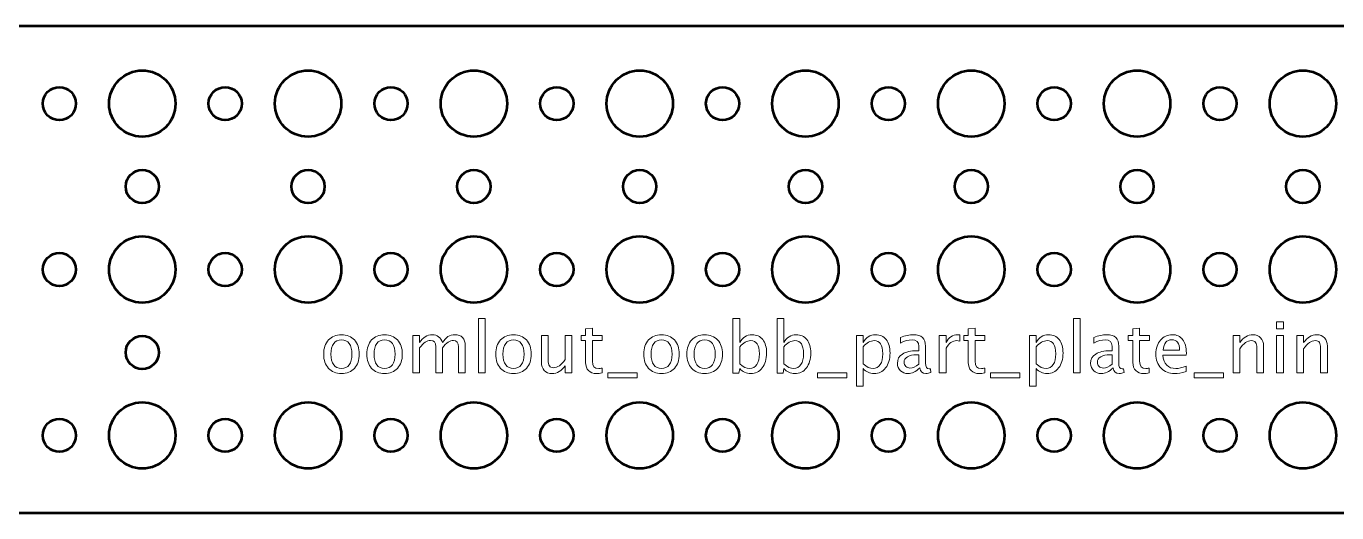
# Model space of a CAD drawing. Header units: centimetres. Extents: x -24.1 to 24.1, y -2.2 to 2.2.
# Drawn here: x -11.55 to 0.31, y -2.2 to 2.2 of the extents above; entities that cross this region are included whole.
import ezdxf

# ---------------------------------------------------------------- set-up
doc = ezdxf.new("R2010")
doc.units = ezdxf.units.CM
doc.header["$MEASUREMENT"] = 0
doc.layers.add('Layer 1', color=7, linetype='Continuous')

msp = doc.modelspace()

# ---------------------------------------------------------------- linework, layer by layer
at = {"layer": 'Layer 1', "lineweight": 53}
for centre, major_axis in [((-10.49999, 1.49999), (0, 0.30001)), ((-8.99999, 1.49999), (0, 0.30001)), ((-7.49999, 1.49999), (0, 0.30001)), ((-5.99999, 1.49999), (0, 0.30001)), ((-4.49999, 1.49999), (0, 0.30001)), ((-2.99999, 1.49999), (0, 0.30001)), ((-1.49999, 1.49999), (0, 0.30001)), ((0.00001, 1.49999), (0, 0.30001)), ((-11.25, 1.5), (0, 0.15)), ((-9.75, 1.5), (0, 0.15)), ((-8.25, 1.5), (0, 0.15)), ((-6.75, 1.5), (0, 0.15)), ((-5.25, 1.5), (0, 0.15)), ((-3.75, 1.5), (0, 0.15)), ((-2.25, 1.5), (0, 0.15)), ((-0.75, 1.5), (0, 0.15)), ((-10.5, 0.75), (0, 0.15)), ((-9, 0.75), (0, 0.15)), ((-7.5, 0.75), (0, 0.15)), ((-6, 0.75), (0, 0.15)), ((-4.5, 0.75), (0, 0.15)), ((-3, 0.75), (0, 0.15)), ((-1.5, 0.75), (0, 0.15)), ((0, 0.75), (0, 0.15)), ((-10.49999, -0.00001), (0, 0.30001)), ((-8.99999, -0.00001), (0, 0.30001)), ((-7.49999, -0.00001), (0, 0.30001)), ((-5.99999, -0.00001), (0, 0.30001)), ((-4.49999, -0.00001), (0, 0.30001)), ((-2.99999, -0.00001), (0, 0.30001)), ((-1.49999, -0.00001), (0, 0.30001)), ((0.00001, -0.00001), (0, 0.30001)), ((-11.25, 0), (0, 0.15)), ((-9.75, 0), (0, 0.15)), ((-8.25, 0), (0, 0.15)), ((-6.75, 0), (0, 0.15)), ((-5.25, 0), (0, 0.15)), ((-3.75, 0), (0, 0.15)), ((-2.25, 0), (0, 0.15)), ((-0.75, 0), (0, 0.15)), ((-10.5, -0.75), (0, 0.15)), ((-10.49999, -1.50001), (0, 0.30001)), ((-8.99999, -1.50001), (0, 0.30001)), ((-7.49999, -1.50001), (0, 0.30001)), ((-5.99999, -1.50001), (0, 0.30001)), ((-4.49999, -1.50001), (0, 0.30001)), ((-2.99999, -1.50001), (0, 0.30001)), ((-1.49999, -1.50001), (0, 0.30001)), ((0.00001, -1.50001), (0, 0.30001)), ((-11.25, -1.5), (0, 0.15)), ((-9.75, -1.5), (0, 0.15)), ((-8.25, -1.5), (0, 0.15)), ((-6.75, -1.5), (0, 0.15)), ((-5.25, -1.5), (0, 0.15)), ((-3.75, -1.5), (0, 0.15)), ((-2.25, -1.5), (0, 0.15)), ((-0.75, -1.5), (0, 0.15))]:
    msp.add_ellipse(centre, major_axis=major_axis, ratio=1, dxfattribs=at)
msp.add_open_spline([(-23.95, -1.7), (-23.95, -1.7), (-23.95, 1.7), (-23.95, 1.7), (-23.95, 1.7), (-23.95, 1.97614), (-23.72614, 2.2), (-23.45, 2.2), (-23.45, 2.2), (-23.45, 2.2), (23.45, 2.2), (23.45, 2.2), (23.45, 2.2), (23.72614, 2.2), (23.95, 1.97614), (23.95, 1.7), (23.95, 1.7), (23.95, 1.7), (23.95, -1.7), (23.95, -1.7), (23.95, -1.7), (23.95, -1.97614), (23.72614, -2.2), (23.45, -2.2), (23.45, -2.2), (23.45, -2.2), (-23.45, -2.2), (-23.45, -2.2), (-23.45, -2.2), (-23.72614, -2.2), (-23.95, -1.97614), (-23.95, -1.7)], degree=3, knots=[0, 0, 0, 0, 0.11111111, 0.11111111, 0.11111111, 0.11111111, 0.22222222, 0.22222222, 0.22222222, 0.22222222, 0.33333333, 0.33333333, 0.33333333, 0.33333333, 0.44444444, 0.44444444, 0.44444444, 0.44444444, 0.55555556, 0.55555556, 0.55555556, 0.55555556, 0.66666667, 0.66666667, 0.66666667, 0.66666667, 0.77777778, 0.77777778, 0.77777778, 0.77777778, 1, 1, 1, 1], dxfattribs=at)
at = {"layer": 'Layer 1', "color": 5, "lineweight": 9}
for points, knots in [([(-7.45898, -0.93352), (-7.45898, -0.93352), (-7.45898, -0.44393), (-7.45898, -0.44393), (-7.45898, -0.44393), (-7.45898, -0.44393), (-7.39802, -0.44393), (-7.39802, -0.44393), (-7.39802, -0.44393), (-7.39802, -0.44393), (-7.39802, -0.93352), (-7.39802, -0.93352), (-7.39802, -0.93352), (-7.39802, -0.93352), (-7.45898, -0.93352), (-7.45898, -0.93352)], [0, 0, 0, 0, 0.2, 0.2, 0.2, 0.2, 0.4, 0.4, 0.4, 0.4, 0.6, 0.6, 0.6, 0.6, 1, 1, 1, 1]), ([(-5.15605, -0.93733), (-5.15605, -0.93733), (-5.15605, -0.44393), (-5.15605, -0.44393), (-5.15605, -0.44393), (-5.15605, -0.44393), (-5.09509, -0.44393), (-5.09509, -0.44393), (-5.09509, -0.44393), (-5.09509, -0.44393), (-5.09509, -0.66058), (-5.09509, -0.66058), (-5.09509, -0.66058), (-5.07011, -0.61348), (-5.03254, -0.58998), (-4.98248, -0.58998), (-4.98248, -0.58998), (-4.94195, -0.58998), (-4.91009, -0.6047), (-4.88681, -0.63422), (-4.88681, -0.63422), (-4.86353, -0.66375), (-4.85188, -0.70407), (-4.85188, -0.75519), (-4.85188, -0.75519), (-4.85188, -0.81086), (-4.86511, -0.85584), (-4.89147, -0.88992), (-4.89147, -0.88992), (-4.91782, -0.9241), (-4.95253, -0.94114), (-4.9955, -0.94114), (-4.9955, -0.94114), (-5.0354, -0.94114), (-5.06863, -0.9259), (-5.09509, -0.89531), (-5.09509, -0.89531), (-5.09509, -0.89531), (-5.1025, -0.93733), (-5.1025, -0.93733), (-5.1025, -0.93733), (-5.1025, -0.93733), (-5.15605, -0.93733), (-5.15605, -0.93733)], [0, 0, 0, 0, 0.08333333, 0.08333333, 0.08333333, 0.08333333, 0.16666667, 0.16666667, 0.16666667, 0.16666667, 0.25, 0.25, 0.25, 0.25, 0.33333333, 0.33333333, 0.33333333, 0.33333333, 0.41666667, 0.41666667, 0.41666667, 0.41666667, 0.5, 0.5, 0.5, 0.5, 0.58333333, 0.58333333, 0.58333333, 0.58333333, 0.66666667, 0.66666667, 0.66666667, 0.66666667, 0.75, 0.75, 0.75, 0.75, 0.83333333, 0.83333333, 0.83333333, 0.83333333, 1, 1, 1, 1]), ([(-4.75642, -0.93733), (-4.75642, -0.93733), (-4.75642, -0.44393), (-4.75642, -0.44393), (-4.75642, -0.44393), (-4.75642, -0.44393), (-4.69546, -0.44393), (-4.69546, -0.44393), (-4.69546, -0.44393), (-4.69546, -0.44393), (-4.69546, -0.66058), (-4.69546, -0.66058), (-4.69546, -0.66058), (-4.67048, -0.61348), (-4.63291, -0.58998), (-4.58285, -0.58998), (-4.58285, -0.58998), (-4.54232, -0.58998), (-4.51046, -0.6047), (-4.48718, -0.63422), (-4.48718, -0.63422), (-4.4639, -0.66375), (-4.45225, -0.70407), (-4.45225, -0.75519), (-4.45225, -0.75519), (-4.45225, -0.81086), (-4.46548, -0.85584), (-4.49184, -0.88992), (-4.49184, -0.88992), (-4.51819, -0.9241), (-4.5529, -0.94114), (-4.59587, -0.94114), (-4.59587, -0.94114), (-4.63577, -0.94114), (-4.669, -0.9259), (-4.69546, -0.89531), (-4.69546, -0.89531), (-4.69546, -0.89531), (-4.70287, -0.93733), (-4.70287, -0.93733), (-4.70287, -0.93733), (-4.70287, -0.93733), (-4.75642, -0.93733), (-4.75642, -0.93733)], [0, 0, 0, 0, 0.08333333, 0.08333333, 0.08333333, 0.08333333, 0.16666667, 0.16666667, 0.16666667, 0.16666667, 0.25, 0.25, 0.25, 0.25, 0.33333333, 0.33333333, 0.33333333, 0.33333333, 0.41666667, 0.41666667, 0.41666667, 0.41666667, 0.5, 0.5, 0.5, 0.5, 0.58333333, 0.58333333, 0.58333333, 0.58333333, 0.66666667, 0.66666667, 0.66666667, 0.66666667, 0.75, 0.75, 0.75, 0.75, 0.83333333, 0.83333333, 0.83333333, 0.83333333, 1, 1, 1, 1]), ([(-2.07459, -0.93352), (-2.07459, -0.93352), (-2.07459, -0.44393), (-2.07459, -0.44393), (-2.07459, -0.44393), (-2.07459, -0.44393), (-2.01363, -0.44393), (-2.01363, -0.44393), (-2.01363, -0.44393), (-2.01363, -0.44393), (-2.01363, -0.93352), (-2.01363, -0.93352), (-2.01363, -0.93352), (-2.01363, -0.93352), (-2.07459, -0.93352), (-2.07459, -0.93352)], [0, 0, 0, 0, 0.2, 0.2, 0.2, 0.2, 0.4, 0.4, 0.4, 0.4, 0.6, 0.6, 0.6, 0.6, 1, 1, 1, 1]), ([(-8.69807, -0.94114), (-8.7475, -0.94114), (-8.78666, -0.92537), (-8.81544, -0.89383), (-8.81544, -0.89383), (-8.84434, -0.86229), (-8.85873, -0.81943), (-8.85873, -0.76535), (-8.85873, -0.76535), (-8.85873, -0.71138), (-8.84434, -0.66862), (-8.81544, -0.63719), (-8.81544, -0.63719), (-8.78666, -0.60575), (-8.7475, -0.58998), (-8.69807, -0.58998), (-8.69807, -0.58998), (-8.64865, -0.58998), (-8.60949, -0.60575), (-8.58071, -0.63719), (-8.58071, -0.63719), (-8.55181, -0.66862), (-8.53742, -0.71138), (-8.53742, -0.76535), (-8.53742, -0.76535), (-8.53742, -0.81943), (-8.55181, -0.86229), (-8.58071, -0.89383), (-8.58071, -0.89383), (-8.60949, -0.92537), (-8.64865, -0.94114), (-8.69807, -0.94114)], [0, 0, 0, 0, 0.11111111, 0.11111111, 0.11111111, 0.11111111, 0.22222222, 0.22222222, 0.22222222, 0.22222222, 0.33333333, 0.33333333, 0.33333333, 0.33333333, 0.44444444, 0.44444444, 0.44444444, 0.44444444, 0.55555556, 0.55555556, 0.55555556, 0.55555556, 0.66666667, 0.66666667, 0.66666667, 0.66666667, 0.77777778, 0.77777778, 0.77777778, 0.77777778, 1, 1, 1, 1]), ([(-8.30797, -0.94114), (-8.3574, -0.94114), (-8.39656, -0.92537), (-8.42534, -0.89383), (-8.42534, -0.89383), (-8.45424, -0.86229), (-8.46863, -0.81943), (-8.46863, -0.76535), (-8.46863, -0.76535), (-8.46863, -0.71138), (-8.45424, -0.66862), (-8.42534, -0.63719), (-8.42534, -0.63719), (-8.39656, -0.60575), (-8.3574, -0.58998), (-8.30797, -0.58998), (-8.30797, -0.58998), (-8.25855, -0.58998), (-8.21939, -0.60575), (-8.19061, -0.63719), (-8.19061, -0.63719), (-8.16171, -0.66862), (-8.14732, -0.71138), (-8.14732, -0.76535), (-8.14732, -0.76535), (-8.14732, -0.81943), (-8.16171, -0.86229), (-8.19061, -0.89383), (-8.19061, -0.89383), (-8.21939, -0.92537), (-8.25855, -0.94114), (-8.30797, -0.94114)], [0, 0, 0, 0, 0.11111111, 0.11111111, 0.11111111, 0.11111111, 0.22222222, 0.22222222, 0.22222222, 0.22222222, 0.33333333, 0.33333333, 0.33333333, 0.33333333, 0.44444444, 0.44444444, 0.44444444, 0.44444444, 0.55555556, 0.55555556, 0.55555556, 0.55555556, 0.66666667, 0.66666667, 0.66666667, 0.66666667, 0.77777778, 0.77777778, 0.77777778, 0.77777778, 1, 1, 1, 1]), ([(-8.05186, -0.93352), (-8.05186, -0.93352), (-8.05186, -0.59697), (-8.05186, -0.59697), (-8.05186, -0.59697), (-8.05186, -0.59697), (-7.9909, -0.59697), (-7.9909, -0.59697), (-7.9909, -0.59697), (-7.9909, -0.59697), (-7.9909, -0.66058), (-7.9909, -0.66058), (-7.9909, -0.66058), (-7.96116, -0.61348), (-7.92306, -0.58998), (-7.87639, -0.58998), (-7.87639, -0.58998), (-7.83141, -0.58998), (-7.80082, -0.61348), (-7.78452, -0.66058), (-7.78452, -0.66058), (-7.75563, -0.61306), (-7.71796, -0.58935), (-7.67171, -0.58935), (-7.67171, -0.58935), (-7.64218, -0.58935), (-7.61921, -0.59803), (-7.60281, -0.61549), (-7.60281, -0.61549), (-7.5864, -0.63295), (-7.57815, -0.6574), (-7.57815, -0.68883), (-7.57815, -0.68883), (-7.57815, -0.68883), (-7.57815, -0.93352), (-7.57815, -0.93352), (-7.57815, -0.93352), (-7.57815, -0.93352), (-7.63911, -0.93352), (-7.63911, -0.93352), (-7.63911, -0.93352), (-7.63911, -0.93352), (-7.63911, -0.69889), (-7.63911, -0.69889), (-7.63911, -0.69889), (-7.63911, -0.66058), (-7.65435, -0.64142), (-7.68483, -0.64142), (-7.68483, -0.64142), (-7.71647, -0.64142), (-7.74971, -0.66375), (-7.78452, -0.70852), (-7.78452, -0.70852), (-7.78452, -0.70852), (-7.78452, -0.93352), (-7.78452, -0.93352), (-7.78452, -0.93352), (-7.78452, -0.93352), (-7.84548, -0.93352), (-7.84548, -0.93352), (-7.84548, -0.93352), (-7.84548, -0.93352), (-7.84548, -0.69868), (-7.84548, -0.69868), (-7.84548, -0.69868), (-7.84548, -0.66005), (-7.86094, -0.64078), (-7.89195, -0.64078), (-7.89195, -0.64078), (-7.92274, -0.64078), (-7.95576, -0.66322), (-7.9909, -0.7082), (-7.9909, -0.7082), (-7.9909, -0.7082), (-7.9909, -0.93352), (-7.9909, -0.93352), (-7.9909, -0.93352), (-7.9909, -0.93352), (-8.05186, -0.93352), (-8.05186, -0.93352)], [0, 0, 0, 0, 0.04761905, 0.04761905, 0.04761905, 0.04761905, 0.0952381, 0.0952381, 0.0952381, 0.0952381, 0.14285714, 0.14285714, 0.14285714, 0.14285714, 0.19047619, 0.19047619, 0.19047619, 0.19047619, 0.23809524, 0.23809524, 0.23809524, 0.23809524, 0.28571429, 0.28571429, 0.28571429, 0.28571429, 0.33333333, 0.33333333, 0.33333333, 0.33333333, 0.38095238, 0.38095238, 0.38095238, 0.38095238, 0.42857143, 0.42857143, 0.42857143, 0.42857143, 0.47619048, 0.47619048, 0.47619048, 0.47619048, 0.52380952, 0.52380952, 0.52380952, 0.52380952, 0.57142857, 0.57142857, 0.57142857, 0.57142857, 0.61904762, 0.61904762, 0.61904762, 0.61904762, 0.66666667, 0.66666667, 0.66666667, 0.66666667, 0.71428571, 0.71428571, 0.71428571, 0.71428571, 0.76190476, 0.76190476, 0.76190476, 0.76190476, 0.80952381, 0.80952381, 0.80952381, 0.80952381, 0.85714286, 0.85714286, 0.85714286, 0.85714286, 0.9047619, 0.9047619, 0.9047619, 0.9047619, 1, 1, 1, 1]), ([(-7.14147, -0.94114), (-7.1909, -0.94114), (-7.23006, -0.92537), (-7.25884, -0.89383), (-7.25884, -0.89383), (-7.28774, -0.86229), (-7.30213, -0.81943), (-7.30213, -0.76535), (-7.30213, -0.76535), (-7.30213, -0.71138), (-7.28774, -0.66862), (-7.25884, -0.63719), (-7.25884, -0.63719), (-7.23006, -0.60575), (-7.1909, -0.58998), (-7.14147, -0.58998), (-7.14147, -0.58998), (-7.09205, -0.58998), (-7.05289, -0.60575), (-7.02411, -0.63719), (-7.02411, -0.63719), (-6.99521, -0.66862), (-6.98082, -0.71138), (-6.98082, -0.76535), (-6.98082, -0.76535), (-6.98082, -0.81943), (-6.99521, -0.86229), (-7.02411, -0.89383), (-7.02411, -0.89383), (-7.05289, -0.92537), (-7.09205, -0.94114), (-7.14147, -0.94114)], [0, 0, 0, 0, 0.11111111, 0.11111111, 0.11111111, 0.11111111, 0.22222222, 0.22222222, 0.22222222, 0.22222222, 0.33333333, 0.33333333, 0.33333333, 0.33333333, 0.44444444, 0.44444444, 0.44444444, 0.44444444, 0.55555556, 0.55555556, 0.55555556, 0.55555556, 0.66666667, 0.66666667, 0.66666667, 0.66666667, 0.77777778, 0.77777778, 0.77777778, 0.77777778, 1, 1, 1, 1]), ([(-6.34074, -0.93341), (-6.35958, -0.9386), (-6.37599, -0.94114), (-6.38985, -0.94114), (-6.38985, -0.94114), (-6.42097, -0.94114), (-6.4452, -0.93225), (-6.46256, -0.91447), (-6.46256, -0.91447), (-6.48002, -0.89669), (-6.4887, -0.87203), (-6.4887, -0.84039), (-6.4887, -0.84039), (-6.4887, -0.84039), (-6.4887, -0.64269), (-6.4887, -0.64269), (-6.4887, -0.64269), (-6.4887, -0.64269), (-6.53082, -0.64269), (-6.53082, -0.64269), (-6.53082, -0.64269), (-6.53082, -0.64269), (-6.53082, -0.59697), (-6.53082, -0.59697), (-6.53082, -0.59697), (-6.53082, -0.59697), (-6.4887, -0.59697), (-6.4887, -0.59697), (-6.4887, -0.59697), (-6.4887, -0.59697), (-6.4887, -0.53612), (-6.4887, -0.53612), (-6.4887, -0.53612), (-6.4887, -0.53612), (-6.42774, -0.53029), (-6.42774, -0.53029), (-6.42774, -0.53029), (-6.42774, -0.53029), (-6.42774, -0.59697), (-6.42774, -0.59697), (-6.42774, -0.59697), (-6.42774, -0.59697), (-6.33947, -0.59697), (-6.33947, -0.59697), (-6.33947, -0.59697), (-6.33947, -0.59697), (-6.33947, -0.64269), (-6.33947, -0.64269), (-6.33947, -0.64269), (-6.33947, -0.64269), (-6.42774, -0.64269), (-6.42774, -0.64269), (-6.42774, -0.64269), (-6.42774, -0.64269), (-6.42774, -0.82938), (-6.42774, -0.82938), (-6.42774, -0.82938), (-6.42774, -0.87341), (-6.40858, -0.89542), (-6.37038, -0.89542), (-6.37038, -0.89542), (-6.36223, -0.89542), (-6.35239, -0.89404), (-6.34074, -0.8914), (-6.34074, -0.8914), (-6.34074, -0.8914), (-6.34074, -0.93341), (-6.34074, -0.93341)], [0, 0, 0, 0, 0.05555556, 0.05555556, 0.05555556, 0.05555556, 0.11111111, 0.11111111, 0.11111111, 0.11111111, 0.16666667, 0.16666667, 0.16666667, 0.16666667, 0.22222222, 0.22222222, 0.22222222, 0.22222222, 0.27777778, 0.27777778, 0.27777778, 0.27777778, 0.33333333, 0.33333333, 0.33333333, 0.33333333, 0.38888889, 0.38888889, 0.38888889, 0.38888889, 0.44444444, 0.44444444, 0.44444444, 0.44444444, 0.5, 0.5, 0.5, 0.5, 0.55555556, 0.55555556, 0.55555556, 0.55555556, 0.61111111, 0.61111111, 0.61111111, 0.61111111, 0.66666667, 0.66666667, 0.66666667, 0.66666667, 0.72222222, 0.72222222, 0.72222222, 0.72222222, 0.77777778, 0.77777778, 0.77777778, 0.77777778, 0.83333333, 0.83333333, 0.83333333, 0.83333333, 0.88888889, 0.88888889, 0.88888889, 0.88888889, 1, 1, 1, 1]), ([(-5.80226, -0.94114), (-5.85169, -0.94114), (-5.89085, -0.92537), (-5.91963, -0.89383), (-5.91963, -0.89383), (-5.94853, -0.86229), (-5.96292, -0.81943), (-5.96292, -0.76535), (-5.96292, -0.76535), (-5.96292, -0.71138), (-5.94853, -0.66862), (-5.91963, -0.63719), (-5.91963, -0.63719), (-5.89085, -0.60575), (-5.85169, -0.58998), (-5.80226, -0.58998), (-5.80226, -0.58998), (-5.75284, -0.58998), (-5.71368, -0.60575), (-5.6849, -0.63719), (-5.6849, -0.63719), (-5.656, -0.66862), (-5.64161, -0.71138), (-5.64161, -0.76535), (-5.64161, -0.76535), (-5.64161, -0.81943), (-5.656, -0.86229), (-5.6849, -0.89383), (-5.6849, -0.89383), (-5.71368, -0.92537), (-5.75284, -0.94114), (-5.80226, -0.94114)], [0, 0, 0, 0, 0.11111111, 0.11111111, 0.11111111, 0.11111111, 0.22222222, 0.22222222, 0.22222222, 0.22222222, 0.33333333, 0.33333333, 0.33333333, 0.33333333, 0.44444444, 0.44444444, 0.44444444, 0.44444444, 0.55555556, 0.55555556, 0.55555556, 0.55555556, 0.66666667, 0.66666667, 0.66666667, 0.66666667, 0.77777778, 0.77777778, 0.77777778, 0.77777778, 1, 1, 1, 1]), ([(-5.41216, -0.94114), (-5.46159, -0.94114), (-5.50075, -0.92537), (-5.52953, -0.89383), (-5.52953, -0.89383), (-5.55843, -0.86229), (-5.57282, -0.81943), (-5.57282, -0.76535), (-5.57282, -0.76535), (-5.57282, -0.71138), (-5.55843, -0.66862), (-5.52953, -0.63719), (-5.52953, -0.63719), (-5.50075, -0.60575), (-5.46159, -0.58998), (-5.41216, -0.58998), (-5.41216, -0.58998), (-5.36274, -0.58998), (-5.32358, -0.60575), (-5.2948, -0.63719), (-5.2948, -0.63719), (-5.2659, -0.66862), (-5.25151, -0.71138), (-5.25151, -0.76535), (-5.25151, -0.76535), (-5.25151, -0.81943), (-5.2659, -0.86229), (-5.2948, -0.89383), (-5.2948, -0.89383), (-5.32358, -0.92537), (-5.36274, -0.94114), (-5.41216, -0.94114)], [0, 0, 0, 0, 0.11111111, 0.11111111, 0.11111111, 0.11111111, 0.22222222, 0.22222222, 0.22222222, 0.22222222, 0.33333333, 0.33333333, 0.33333333, 0.33333333, 0.44444444, 0.44444444, 0.44444444, 0.44444444, 0.55555556, 0.55555556, 0.55555556, 0.55555556, 0.66666667, 0.66666667, 0.66666667, 0.66666667, 0.77777778, 0.77777778, 0.77777778, 0.77777778, 1, 1, 1, 1]), ([(-4.03929, -1.05608), (-4.03929, -1.05608), (-4.03929, -0.59697), (-4.03929, -0.59697), (-4.03929, -0.59697), (-4.03929, -0.59697), (-3.97833, -0.59697), (-3.97833, -0.59697), (-3.97833, -0.59697), (-3.97833, -0.59697), (-3.97833, -0.66058), (-3.97833, -0.66058), (-3.97833, -0.66058), (-3.95335, -0.61348), (-3.91578, -0.58998), (-3.86572, -0.58998), (-3.86572, -0.58998), (-3.82519, -0.58998), (-3.79333, -0.6047), (-3.77005, -0.63422), (-3.77005, -0.63422), (-3.74677, -0.66375), (-3.73512, -0.70407), (-3.73512, -0.75519), (-3.73512, -0.75519), (-3.73512, -0.81086), (-3.74835, -0.85584), (-3.77471, -0.88992), (-3.77471, -0.88992), (-3.80106, -0.9241), (-3.83577, -0.94114), (-3.87874, -0.94114), (-3.87874, -0.94114), (-3.91864, -0.94114), (-3.95187, -0.9259), (-3.97833, -0.89531), (-3.97833, -0.89531), (-3.97833, -0.89531), (-3.97833, -1.05608), (-3.97833, -1.05608), (-3.97833, -1.05608), (-3.97833, -1.05608), (-4.03929, -1.05608), (-4.03929, -1.05608)], [0, 0, 0, 0, 0.08333333, 0.08333333, 0.08333333, 0.08333333, 0.16666667, 0.16666667, 0.16666667, 0.16666667, 0.25, 0.25, 0.25, 0.25, 0.33333333, 0.33333333, 0.33333333, 0.33333333, 0.41666667, 0.41666667, 0.41666667, 0.41666667, 0.5, 0.5, 0.5, 0.5, 0.58333333, 0.58333333, 0.58333333, 0.58333333, 0.66666667, 0.66666667, 0.66666667, 0.66666667, 0.75, 0.75, 0.75, 0.75, 0.83333333, 0.83333333, 0.83333333, 0.83333333, 1, 1, 1, 1]), ([(-3.4662, -0.89066), (-3.50282, -0.92431), (-3.53806, -0.94114), (-3.57193, -0.94114), (-3.57193, -0.94114), (-3.59976, -0.94114), (-3.62294, -0.93246), (-3.64125, -0.915), (-3.64125, -0.915), (-3.65966, -0.89754), (-3.66887, -0.87552), (-3.66887, -0.84896), (-3.66887, -0.84896), (-3.66887, -0.81223), (-3.65342, -0.78398), (-3.62251, -0.76429), (-3.62251, -0.76429), (-3.59161, -0.74461), (-3.54727, -0.73476), (-3.48948, -0.73476), (-3.48948, -0.73476), (-3.48948, -0.73476), (-3.47519, -0.73476), (-3.47519, -0.73476), (-3.47519, -0.73476), (-3.47519, -0.73476), (-3.47519, -0.69423), (-3.47519, -0.69423), (-3.47519, -0.69423), (-3.47519, -0.65518), (-3.49551, -0.6357), (-3.53626, -0.6357), (-3.53626, -0.6357), (-3.5678, -0.6357), (-3.6023, -0.64565), (-3.63966, -0.66555), (-3.63966, -0.66555), (-3.63966, -0.66555), (-3.63966, -0.61538), (-3.63966, -0.61538), (-3.63966, -0.61538), (-3.5986, -0.59845), (-3.55986, -0.58998), (-3.52356, -0.58998), (-3.52356, -0.58998), (-3.4862, -0.58998), (-3.45858, -0.59845), (-3.4409, -0.61549), (-3.4409, -0.61549), (-3.42312, -0.63253), (-3.41423, -0.65878), (-3.41423, -0.69423), (-3.41423, -0.69423), (-3.41423, -0.69423), (-3.41423, -0.84631), (-3.41423, -0.84631), (-3.41423, -0.84631), (-3.41423, -0.88113), (-3.40355, -0.89859), (-3.38206, -0.89859), (-3.38206, -0.89859), (-3.37942, -0.89859), (-3.3755, -0.89817), (-3.37031, -0.89732), (-3.37031, -0.89732), (-3.37031, -0.89732), (-3.36597, -0.93119), (-3.36597, -0.93119), (-3.36597, -0.93119), (-3.37984, -0.93786), (-3.39508, -0.94114), (-3.4118, -0.94114), (-3.4118, -0.94114), (-3.44027, -0.94114), (-3.45837, -0.92431), (-3.4662, -0.89066)], [0, 0, 0, 0, 0.05, 0.05, 0.05, 0.05, 0.1, 0.1, 0.1, 0.1, 0.15, 0.15, 0.15, 0.15, 0.2, 0.2, 0.2, 0.2, 0.25, 0.25, 0.25, 0.25, 0.3, 0.3, 0.3, 0.3, 0.35, 0.35, 0.35, 0.35, 0.4, 0.4, 0.4, 0.4, 0.45, 0.45, 0.45, 0.45, 0.5, 0.5, 0.5, 0.5, 0.55, 0.55, 0.55, 0.55, 0.6, 0.6, 0.6, 0.6, 0.65, 0.65, 0.65, 0.65, 0.7, 0.7, 0.7, 0.7, 0.75, 0.75, 0.75, 0.75, 0.8, 0.8, 0.8, 0.8, 0.85, 0.85, 0.85, 0.85, 0.9, 0.9, 0.9, 0.9, 1, 1, 1, 1]), ([(-3.28903, -0.93352), (-3.28903, -0.93352), (-3.28903, -0.59697), (-3.28903, -0.59697), (-3.28903, -0.59697), (-3.28903, -0.59697), (-3.22807, -0.59697), (-3.22807, -0.59697), (-3.22807, -0.59697), (-3.22807, -0.59697), (-3.22807, -0.66058), (-3.22807, -0.66058), (-3.22807, -0.66058), (-3.20383, -0.61348), (-3.1687, -0.58998), (-3.12255, -0.58998), (-3.12255, -0.58998), (-3.11631, -0.58998), (-3.10975, -0.59051), (-3.10297, -0.59157), (-3.10297, -0.59157), (-3.10297, -0.59157), (-3.10297, -0.64862), (-3.10297, -0.64862), (-3.10297, -0.64862), (-3.11356, -0.64512), (-3.12287, -0.64332), (-3.13091, -0.64332), (-3.13091, -0.64332), (-3.16965, -0.64332), (-3.20203, -0.66618), (-3.22807, -0.71201), (-3.22807, -0.71201), (-3.22807, -0.71201), (-3.22807, -0.93352), (-3.22807, -0.93352), (-3.22807, -0.93352), (-3.22807, -0.93352), (-3.28903, -0.93352), (-3.28903, -0.93352)], [0, 0, 0, 0, 0.09090909, 0.09090909, 0.09090909, 0.09090909, 0.18181818, 0.18181818, 0.18181818, 0.18181818, 0.27272727, 0.27272727, 0.27272727, 0.27272727, 0.36363636, 0.36363636, 0.36363636, 0.36363636, 0.45454545, 0.45454545, 0.45454545, 0.45454545, 0.54545455, 0.54545455, 0.54545455, 0.54545455, 0.63636364, 0.63636364, 0.63636364, 0.63636364, 0.72727273, 0.72727273, 0.72727273, 0.72727273, 0.81818182, 0.81818182, 0.81818182, 0.81818182, 1, 1, 1, 1]), ([(-2.87871, -0.93341), (-2.89755, -0.9386), (-2.91396, -0.94114), (-2.92782, -0.94114), (-2.92782, -0.94114), (-2.95894, -0.94114), (-2.98317, -0.93225), (-3.00053, -0.91447), (-3.00053, -0.91447), (-3.01799, -0.89669), (-3.02667, -0.87203), (-3.02667, -0.84039), (-3.02667, -0.84039), (-3.02667, -0.84039), (-3.02667, -0.64269), (-3.02667, -0.64269), (-3.02667, -0.64269), (-3.02667, -0.64269), (-3.06879, -0.64269), (-3.06879, -0.64269), (-3.06879, -0.64269), (-3.06879, -0.64269), (-3.06879, -0.59697), (-3.06879, -0.59697), (-3.06879, -0.59697), (-3.06879, -0.59697), (-3.02667, -0.59697), (-3.02667, -0.59697), (-3.02667, -0.59697), (-3.02667, -0.59697), (-3.02667, -0.53612), (-3.02667, -0.53612), (-3.02667, -0.53612), (-3.02667, -0.53612), (-2.96571, -0.53029), (-2.96571, -0.53029), (-2.96571, -0.53029), (-2.96571, -0.53029), (-2.96571, -0.59697), (-2.96571, -0.59697), (-2.96571, -0.59697), (-2.96571, -0.59697), (-2.87744, -0.59697), (-2.87744, -0.59697), (-2.87744, -0.59697), (-2.87744, -0.59697), (-2.87744, -0.64269), (-2.87744, -0.64269), (-2.87744, -0.64269), (-2.87744, -0.64269), (-2.96571, -0.64269), (-2.96571, -0.64269), (-2.96571, -0.64269), (-2.96571, -0.64269), (-2.96571, -0.82938), (-2.96571, -0.82938), (-2.96571, -0.82938), (-2.96571, -0.87341), (-2.94655, -0.89542), (-2.90835, -0.89542), (-2.90835, -0.89542), (-2.9002, -0.89542), (-2.89036, -0.89404), (-2.87871, -0.8914), (-2.87871, -0.8914), (-2.87871, -0.8914), (-2.87871, -0.93341), (-2.87871, -0.93341)], [0, 0, 0, 0, 0.05555556, 0.05555556, 0.05555556, 0.05555556, 0.11111111, 0.11111111, 0.11111111, 0.11111111, 0.16666667, 0.16666667, 0.16666667, 0.16666667, 0.22222222, 0.22222222, 0.22222222, 0.22222222, 0.27777778, 0.27777778, 0.27777778, 0.27777778, 0.33333333, 0.33333333, 0.33333333, 0.33333333, 0.38888889, 0.38888889, 0.38888889, 0.38888889, 0.44444444, 0.44444444, 0.44444444, 0.44444444, 0.5, 0.5, 0.5, 0.5, 0.55555556, 0.55555556, 0.55555556, 0.55555556, 0.61111111, 0.61111111, 0.61111111, 0.61111111, 0.66666667, 0.66666667, 0.66666667, 0.66666667, 0.72222222, 0.72222222, 0.72222222, 0.72222222, 0.77777778, 0.77777778, 0.77777778, 0.77777778, 0.83333333, 0.83333333, 0.83333333, 0.83333333, 0.88888889, 0.88888889, 0.88888889, 0.88888889, 1, 1, 1, 1]), ([(-2.47422, -1.05608), (-2.47422, -1.05608), (-2.47422, -0.59697), (-2.47422, -0.59697), (-2.47422, -0.59697), (-2.47422, -0.59697), (-2.41326, -0.59697), (-2.41326, -0.59697), (-2.41326, -0.59697), (-2.41326, -0.59697), (-2.41326, -0.66058), (-2.41326, -0.66058), (-2.41326, -0.66058), (-2.38828, -0.61348), (-2.35071, -0.58998), (-2.30065, -0.58998), (-2.30065, -0.58998), (-2.26012, -0.58998), (-2.22826, -0.6047), (-2.20498, -0.63422), (-2.20498, -0.63422), (-2.1817, -0.66375), (-2.17005, -0.70407), (-2.17005, -0.75519), (-2.17005, -0.75519), (-2.17005, -0.81086), (-2.18328, -0.85584), (-2.20964, -0.88992), (-2.20964, -0.88992), (-2.23599, -0.9241), (-2.2707, -0.94114), (-2.31367, -0.94114), (-2.31367, -0.94114), (-2.35357, -0.94114), (-2.3868, -0.9259), (-2.41326, -0.89531), (-2.41326, -0.89531), (-2.41326, -0.89531), (-2.41326, -1.05608), (-2.41326, -1.05608), (-2.41326, -1.05608), (-2.41326, -1.05608), (-2.47422, -1.05608), (-2.47422, -1.05608)], [0, 0, 0, 0, 0.08333333, 0.08333333, 0.08333333, 0.08333333, 0.16666667, 0.16666667, 0.16666667, 0.16666667, 0.25, 0.25, 0.25, 0.25, 0.33333333, 0.33333333, 0.33333333, 0.33333333, 0.41666667, 0.41666667, 0.41666667, 0.41666667, 0.5, 0.5, 0.5, 0.5, 0.58333333, 0.58333333, 0.58333333, 0.58333333, 0.66666667, 0.66666667, 0.66666667, 0.66666667, 0.75, 0.75, 0.75, 0.75, 0.83333333, 0.83333333, 0.83333333, 0.83333333, 1, 1, 1, 1]), ([(-1.71761, -0.89066), (-1.75423, -0.92431), (-1.78947, -0.94114), (-1.82334, -0.94114), (-1.82334, -0.94114), (-1.85117, -0.94114), (-1.87435, -0.93246), (-1.89266, -0.915), (-1.89266, -0.915), (-1.91107, -0.89754), (-1.92028, -0.87552), (-1.92028, -0.84896), (-1.92028, -0.84896), (-1.92028, -0.81223), (-1.90483, -0.78398), (-1.87392, -0.76429), (-1.87392, -0.76429), (-1.84302, -0.74461), (-1.79868, -0.73476), (-1.74089, -0.73476), (-1.74089, -0.73476), (-1.74089, -0.73476), (-1.7266, -0.73476), (-1.7266, -0.73476), (-1.7266, -0.73476), (-1.7266, -0.73476), (-1.7266, -0.69423), (-1.7266, -0.69423), (-1.7266, -0.69423), (-1.7266, -0.65518), (-1.74692, -0.6357), (-1.78767, -0.6357), (-1.78767, -0.6357), (-1.81921, -0.6357), (-1.85371, -0.64565), (-1.89107, -0.66555), (-1.89107, -0.66555), (-1.89107, -0.66555), (-1.89107, -0.61538), (-1.89107, -0.61538), (-1.89107, -0.61538), (-1.85001, -0.59845), (-1.81127, -0.58998), (-1.77497, -0.58998), (-1.77497, -0.58998), (-1.73761, -0.58998), (-1.70999, -0.59845), (-1.69231, -0.61549), (-1.69231, -0.61549), (-1.67453, -0.63253), (-1.66564, -0.65878), (-1.66564, -0.69423), (-1.66564, -0.69423), (-1.66564, -0.69423), (-1.66564, -0.84631), (-1.66564, -0.84631), (-1.66564, -0.84631), (-1.66564, -0.88113), (-1.65496, -0.89859), (-1.63347, -0.89859), (-1.63347, -0.89859), (-1.63083, -0.89859), (-1.62691, -0.89817), (-1.62172, -0.89732), (-1.62172, -0.89732), (-1.62172, -0.89732), (-1.61738, -0.93119), (-1.61738, -0.93119), (-1.61738, -0.93119), (-1.63125, -0.93786), (-1.64649, -0.94114), (-1.66321, -0.94114), (-1.66321, -0.94114), (-1.69168, -0.94114), (-1.70978, -0.92431), (-1.71761, -0.89066)], [0, 0, 0, 0, 0.05, 0.05, 0.05, 0.05, 0.1, 0.1, 0.1, 0.1, 0.15, 0.15, 0.15, 0.15, 0.2, 0.2, 0.2, 0.2, 0.25, 0.25, 0.25, 0.25, 0.3, 0.3, 0.3, 0.3, 0.35, 0.35, 0.35, 0.35, 0.4, 0.4, 0.4, 0.4, 0.45, 0.45, 0.45, 0.45, 0.5, 0.5, 0.5, 0.5, 0.55, 0.55, 0.55, 0.55, 0.6, 0.6, 0.6, 0.6, 0.65, 0.65, 0.65, 0.65, 0.7, 0.7, 0.7, 0.7, 0.75, 0.75, 0.75, 0.75, 0.8, 0.8, 0.8, 0.8, 0.85, 0.85, 0.85, 0.85, 0.9, 0.9, 0.9, 0.9, 1, 1, 1, 1]), ([(-1.38994, -0.93341), (-1.40878, -0.9386), (-1.42519, -0.94114), (-1.43905, -0.94114), (-1.43905, -0.94114), (-1.47017, -0.94114), (-1.4944, -0.93225), (-1.51176, -0.91447), (-1.51176, -0.91447), (-1.52922, -0.89669), (-1.5379, -0.87203), (-1.5379, -0.84039), (-1.5379, -0.84039), (-1.5379, -0.84039), (-1.5379, -0.64269), (-1.5379, -0.64269), (-1.5379, -0.64269), (-1.5379, -0.64269), (-1.58002, -0.64269), (-1.58002, -0.64269), (-1.58002, -0.64269), (-1.58002, -0.64269), (-1.58002, -0.59697), (-1.58002, -0.59697), (-1.58002, -0.59697), (-1.58002, -0.59697), (-1.5379, -0.59697), (-1.5379, -0.59697), (-1.5379, -0.59697), (-1.5379, -0.59697), (-1.5379, -0.53612), (-1.5379, -0.53612), (-1.5379, -0.53612), (-1.5379, -0.53612), (-1.47694, -0.53029), (-1.47694, -0.53029), (-1.47694, -0.53029), (-1.47694, -0.53029), (-1.47694, -0.59697), (-1.47694, -0.59697), (-1.47694, -0.59697), (-1.47694, -0.59697), (-1.38867, -0.59697), (-1.38867, -0.59697), (-1.38867, -0.59697), (-1.38867, -0.59697), (-1.38867, -0.64269), (-1.38867, -0.64269), (-1.38867, -0.64269), (-1.38867, -0.64269), (-1.47694, -0.64269), (-1.47694, -0.64269), (-1.47694, -0.64269), (-1.47694, -0.64269), (-1.47694, -0.82938), (-1.47694, -0.82938), (-1.47694, -0.82938), (-1.47694, -0.87341), (-1.45778, -0.89542), (-1.41958, -0.89542), (-1.41958, -0.89542), (-1.41143, -0.89542), (-1.40159, -0.89404), (-1.38994, -0.8914), (-1.38994, -0.8914), (-1.38994, -0.8914), (-1.38994, -0.93341), (-1.38994, -0.93341)], [0, 0, 0, 0, 0.05555556, 0.05555556, 0.05555556, 0.05555556, 0.11111111, 0.11111111, 0.11111111, 0.11111111, 0.16666667, 0.16666667, 0.16666667, 0.16666667, 0.22222222, 0.22222222, 0.22222222, 0.22222222, 0.27777778, 0.27777778, 0.27777778, 0.27777778, 0.33333333, 0.33333333, 0.33333333, 0.33333333, 0.38888889, 0.38888889, 0.38888889, 0.38888889, 0.44444444, 0.44444444, 0.44444444, 0.44444444, 0.5, 0.5, 0.5, 0.5, 0.55555556, 0.55555556, 0.55555556, 0.55555556, 0.61111111, 0.61111111, 0.61111111, 0.61111111, 0.66666667, 0.66666667, 0.66666667, 0.66666667, 0.72222222, 0.72222222, 0.72222222, 0.72222222, 0.77777778, 0.77777778, 0.77777778, 0.77777778, 0.83333333, 0.83333333, 0.83333333, 0.83333333, 0.88888889, 0.88888889, 0.88888889, 0.88888889, 1, 1, 1, 1]), ([(-1.05593, -0.92272), (-1.09689, -0.935), (-1.13192, -0.94114), (-1.16113, -0.94114), (-1.16113, -0.94114), (-1.21098, -0.94114), (-1.25151, -0.92463), (-1.28274, -0.89172), (-1.28274, -0.89172), (-1.31396, -0.8588), (-1.32962, -0.81615), (-1.32962, -0.76366), (-1.32962, -0.76366), (-1.32962, -0.71275), (-1.31586, -0.67095), (-1.28824, -0.63824), (-1.28824, -0.63824), (-1.26062, -0.60565), (-1.22527, -0.58935), (-1.18219, -0.58935), (-1.18219, -0.58935), (-1.14145, -0.58935), (-1.10991, -0.60385), (-1.08768, -0.63285), (-1.08768, -0.63285), (-1.06546, -0.66185), (-1.05435, -0.70291), (-1.05435, -0.75614), (-1.05435, -0.75614), (-1.05435, -0.75614), (-1.05466, -0.77477), (-1.05466, -0.77477), (-1.05466, -0.77477), (-1.05466, -0.77477), (-1.26739, -0.77477), (-1.26739, -0.77477), (-1.26739, -0.77477), (-1.2585, -0.8552), (-1.21924, -0.89542), (-1.1497, -0.89542), (-1.1497, -0.89542), (-1.1242, -0.89542), (-1.09298, -0.88822), (-1.05593, -0.87383), (-1.05593, -0.87383), (-1.05593, -0.87383), (-1.05593, -0.92272), (-1.05593, -0.92272)], [0, 0, 0, 0, 0.07692308, 0.07692308, 0.07692308, 0.07692308, 0.15384615, 0.15384615, 0.15384615, 0.15384615, 0.23076923, 0.23076923, 0.23076923, 0.23076923, 0.30769231, 0.30769231, 0.30769231, 0.30769231, 0.38461538, 0.38461538, 0.38461538, 0.38461538, 0.46153846, 0.46153846, 0.46153846, 0.46153846, 0.53846154, 0.53846154, 0.53846154, 0.53846154, 0.61538462, 0.61538462, 0.61538462, 0.61538462, 0.69230769, 0.69230769, 0.69230769, 0.69230769, 0.76923077, 0.76923077, 0.76923077, 0.76923077, 0.84615385, 0.84615385, 0.84615385, 0.84615385, 1, 1, 1, 1]), ([(-0.63165, -0.93352), (-0.63165, -0.93352), (-0.63165, -0.59697), (-0.63165, -0.59697), (-0.63165, -0.59697), (-0.63165, -0.59697), (-0.57069, -0.59697), (-0.57069, -0.59697), (-0.57069, -0.59697), (-0.57069, -0.59697), (-0.57069, -0.66058), (-0.57069, -0.66058), (-0.57069, -0.66058), (-0.53841, -0.61348), (-0.49883, -0.58998), (-0.45205, -0.58998), (-0.45205, -0.58998), (-0.42263, -0.58998), (-0.39924, -0.59919), (-0.38199, -0.61771), (-0.38199, -0.61771), (-0.36474, -0.63613), (-0.35606, -0.661), (-0.35606, -0.69211), (-0.35606, -0.69211), (-0.35606, -0.69211), (-0.35606, -0.93352), (-0.35606, -0.93352), (-0.35606, -0.93352), (-0.35606, -0.93352), (-0.41702, -0.93352), (-0.41702, -0.93352), (-0.41702, -0.93352), (-0.41702, -0.93352), (-0.41702, -0.71201), (-0.41702, -0.71201), (-0.41702, -0.71201), (-0.41702, -0.68703), (-0.42072, -0.66925), (-0.42803, -0.65867), (-0.42803, -0.65867), (-0.43543, -0.64798), (-0.44761, -0.64269), (-0.46464, -0.64269), (-0.46464, -0.64269), (-0.50211, -0.64269), (-0.53746, -0.66714), (-0.57069, -0.71603), (-0.57069, -0.71603), (-0.57069, -0.71603), (-0.57069, -0.93352), (-0.57069, -0.93352), (-0.57069, -0.93352), (-0.57069, -0.93352), (-0.63165, -0.93352), (-0.63165, -0.93352)], [0, 0, 0, 0, 0.06666667, 0.06666667, 0.06666667, 0.06666667, 0.13333333, 0.13333333, 0.13333333, 0.13333333, 0.2, 0.2, 0.2, 0.2, 0.26666667, 0.26666667, 0.26666667, 0.26666667, 0.33333333, 0.33333333, 0.33333333, 0.33333333, 0.4, 0.4, 0.4, 0.4, 0.46666667, 0.46666667, 0.46666667, 0.46666667, 0.53333333, 0.53333333, 0.53333333, 0.53333333, 0.6, 0.6, 0.6, 0.6, 0.66666667, 0.66666667, 0.66666667, 0.66666667, 0.73333333, 0.73333333, 0.73333333, 0.73333333, 0.8, 0.8, 0.8, 0.8, 0.86666667, 0.86666667, 0.86666667, 0.86666667, 1, 1, 1, 1]), ([(-0.23753, -0.53537), (-0.23753, -0.53537), (-0.23753, -0.47441), (-0.23753, -0.47441), (-0.23753, -0.47441), (-0.23753, -0.47441), (-0.17657, -0.47441), (-0.17657, -0.47441), (-0.17657, -0.47441), (-0.17657, -0.47441), (-0.17657, -0.53537), (-0.17657, -0.53537), (-0.17657, -0.53537), (-0.17657, -0.53537), (-0.23753, -0.53537), (-0.23753, -0.53537)], [0, 0, 0, 0, 0.2, 0.2, 0.2, 0.2, 0.4, 0.4, 0.4, 0.4, 0.6, 0.6, 0.6, 0.6, 1, 1, 1, 1]), ([(-0.05401, -0.93352), (-0.05401, -0.93352), (-0.05401, -0.59697), (-0.05401, -0.59697), (-0.05401, -0.59697), (-0.05401, -0.59697), (0.00695, -0.59697), (0.00695, -0.59697), (0.00695, -0.59697), (0.00695, -0.59697), (0.00695, -0.66058), (0.00695, -0.66058), (0.00695, -0.66058), (0.03923, -0.61348), (0.07881, -0.58998), (0.12559, -0.58998), (0.12559, -0.58998), (0.15501, -0.58998), (0.1784, -0.59919), (0.19565, -0.61771), (0.19565, -0.61771), (0.2129, -0.63613), (0.22158, -0.661), (0.22158, -0.69211), (0.22158, -0.69211), (0.22158, -0.69211), (0.22158, -0.93352), (0.22158, -0.93352), (0.22158, -0.93352), (0.22158, -0.93352), (0.16062, -0.93352), (0.16062, -0.93352), (0.16062, -0.93352), (0.16062, -0.93352), (0.16062, -0.71201), (0.16062, -0.71201), (0.16062, -0.71201), (0.16062, -0.68703), (0.15692, -0.66925), (0.14961, -0.65867), (0.14961, -0.65867), (0.14221, -0.64798), (0.13003, -0.64269), (0.113, -0.64269), (0.113, -0.64269), (0.07553, -0.64269), (0.04018, -0.66714), (0.00695, -0.71603), (0.00695, -0.71603), (0.00695, -0.71603), (0.00695, -0.93352), (0.00695, -0.93352), (0.00695, -0.93352), (0.00695, -0.93352), (-0.05401, -0.93352), (-0.05401, -0.93352)], [0, 0, 0, 0, 0.06666667, 0.06666667, 0.06666667, 0.06666667, 0.13333333, 0.13333333, 0.13333333, 0.13333333, 0.2, 0.2, 0.2, 0.2, 0.26666667, 0.26666667, 0.26666667, 0.26666667, 0.33333333, 0.33333333, 0.33333333, 0.33333333, 0.4, 0.4, 0.4, 0.4, 0.46666667, 0.46666667, 0.46666667, 0.46666667, 0.53333333, 0.53333333, 0.53333333, 0.53333333, 0.6, 0.6, 0.6, 0.6, 0.66666667, 0.66666667, 0.66666667, 0.66666667, 0.73333333, 0.73333333, 0.73333333, 0.73333333, 0.8, 0.8, 0.8, 0.8, 0.86666667, 0.86666667, 0.86666667, 0.86666667, 1, 1, 1, 1]), ([(-8.69818, -0.89542), (-8.66802, -0.89542), (-8.64452, -0.8841), (-8.6278, -0.86134), (-8.6278, -0.86134), (-8.61119, -0.83869), (-8.60282, -0.80663), (-8.60282, -0.76535), (-8.60282, -0.76535), (-8.60282, -0.72418), (-8.61119, -0.69222), (-8.6278, -0.66957), (-8.6278, -0.66957), (-8.64452, -0.64703), (-8.66802, -0.6357), (-8.69818, -0.6357), (-8.69818, -0.6357), (-8.72845, -0.6357), (-8.75194, -0.64703), (-8.76845, -0.66957), (-8.76845, -0.66957), (-8.78507, -0.69222), (-8.79332, -0.72418), (-8.79332, -0.76535), (-8.79332, -0.76535), (-8.79332, -0.80663), (-8.78507, -0.83869), (-8.76845, -0.86134), (-8.76845, -0.86134), (-8.75194, -0.8841), (-8.72845, -0.89542), (-8.69818, -0.89542)], [0, 0, 0, 0, 0.11111111, 0.11111111, 0.11111111, 0.11111111, 0.22222222, 0.22222222, 0.22222222, 0.22222222, 0.33333333, 0.33333333, 0.33333333, 0.33333333, 0.44444444, 0.44444444, 0.44444444, 0.44444444, 0.55555556, 0.55555556, 0.55555556, 0.55555556, 0.66666667, 0.66666667, 0.66666667, 0.66666667, 0.77777778, 0.77777778, 0.77777778, 0.77777778, 1, 1, 1, 1]), ([(-8.30808, -0.89542), (-8.27792, -0.89542), (-8.25442, -0.8841), (-8.2377, -0.86134), (-8.2377, -0.86134), (-8.22109, -0.83869), (-8.21272, -0.80663), (-8.21272, -0.76535), (-8.21272, -0.76535), (-8.21272, -0.72418), (-8.22109, -0.69222), (-8.2377, -0.66957), (-8.2377, -0.66957), (-8.25442, -0.64703), (-8.27792, -0.6357), (-8.30808, -0.6357), (-8.30808, -0.6357), (-8.33835, -0.6357), (-8.36184, -0.64703), (-8.37835, -0.66957), (-8.37835, -0.66957), (-8.39497, -0.69222), (-8.40322, -0.72418), (-8.40322, -0.76535), (-8.40322, -0.76535), (-8.40322, -0.80663), (-8.39497, -0.83869), (-8.37835, -0.86134), (-8.37835, -0.86134), (-8.36184, -0.8841), (-8.33835, -0.89542), (-8.30808, -0.89542)], [0, 0, 0, 0, 0.11111111, 0.11111111, 0.11111111, 0.11111111, 0.22222222, 0.22222222, 0.22222222, 0.22222222, 0.33333333, 0.33333333, 0.33333333, 0.33333333, 0.44444444, 0.44444444, 0.44444444, 0.44444444, 0.55555556, 0.55555556, 0.55555556, 0.55555556, 0.66666667, 0.66666667, 0.66666667, 0.66666667, 0.77777778, 0.77777778, 0.77777778, 0.77777778, 1, 1, 1, 1]), ([(-7.14158, -0.89542), (-7.11142, -0.89542), (-7.08792, -0.8841), (-7.0712, -0.86134), (-7.0712, -0.86134), (-7.05459, -0.83869), (-7.04622, -0.80663), (-7.04622, -0.76535), (-7.04622, -0.76535), (-7.04622, -0.72418), (-7.05459, -0.69222), (-7.0712, -0.66957), (-7.0712, -0.66957), (-7.08792, -0.64703), (-7.11142, -0.6357), (-7.14158, -0.6357), (-7.14158, -0.6357), (-7.17185, -0.6357), (-7.19534, -0.64703), (-7.21185, -0.66957), (-7.21185, -0.66957), (-7.22847, -0.69222), (-7.23672, -0.72418), (-7.23672, -0.76535), (-7.23672, -0.76535), (-7.23672, -0.80663), (-7.22847, -0.83869), (-7.21185, -0.86134), (-7.21185, -0.86134), (-7.19534, -0.8841), (-7.17185, -0.89542), (-7.14158, -0.89542)], [0, 0, 0, 0, 0.11111111, 0.11111111, 0.11111111, 0.11111111, 0.22222222, 0.22222222, 0.22222222, 0.22222222, 0.33333333, 0.33333333, 0.33333333, 0.33333333, 0.44444444, 0.44444444, 0.44444444, 0.44444444, 0.55555556, 0.55555556, 0.55555556, 0.55555556, 0.66666667, 0.66666667, 0.66666667, 0.66666667, 0.77777778, 0.77777778, 0.77777778, 0.77777778, 1, 1, 1, 1]), ([(-6.67454, -0.93352), (-6.67454, -0.93352), (-6.67454, -0.87023), (-6.67454, -0.87023), (-6.67454, -0.87023), (-6.70703, -0.91754), (-6.74651, -0.94114), (-6.79286, -0.94114), (-6.79286, -0.94114), (-6.82228, -0.94114), (-6.84567, -0.93193), (-6.86303, -0.91341), (-6.86303, -0.91341), (-6.88049, -0.89489), (-6.88917, -0.87002), (-6.88917, -0.83859), (-6.88917, -0.83859), (-6.88917, -0.83859), (-6.88917, -0.59697), (-6.88917, -0.59697), (-6.88917, -0.59697), (-6.88917, -0.59697), (-6.82821, -0.59697), (-6.82821, -0.59697), (-6.82821, -0.59697), (-6.82821, -0.59697), (-6.82821, -0.81869), (-6.82821, -0.81869), (-6.82821, -0.81869), (-6.82821, -0.84398), (-6.82451, -0.86187), (-6.8172, -0.87245), (-6.8172, -0.87245), (-6.80979, -0.88314), (-6.79752, -0.88843), (-6.78027, -0.88843), (-6.78027, -0.88843), (-6.74301, -0.88843), (-6.70767, -0.86399), (-6.67454, -0.81499), (-6.67454, -0.81499), (-6.67454, -0.81499), (-6.67454, -0.59697), (-6.67454, -0.59697), (-6.67454, -0.59697), (-6.67454, -0.59697), (-6.61358, -0.59697), (-6.61358, -0.59697), (-6.61358, -0.59697), (-6.61358, -0.59697), (-6.61358, -0.93352), (-6.61358, -0.93352), (-6.61358, -0.93352), (-6.61358, -0.93352), (-6.67454, -0.93352), (-6.67454, -0.93352)], [0, 0, 0, 0, 0.06666667, 0.06666667, 0.06666667, 0.06666667, 0.13333333, 0.13333333, 0.13333333, 0.13333333, 0.2, 0.2, 0.2, 0.2, 0.26666667, 0.26666667, 0.26666667, 0.26666667, 0.33333333, 0.33333333, 0.33333333, 0.33333333, 0.4, 0.4, 0.4, 0.4, 0.46666667, 0.46666667, 0.46666667, 0.46666667, 0.53333333, 0.53333333, 0.53333333, 0.53333333, 0.6, 0.6, 0.6, 0.6, 0.66666667, 0.66666667, 0.66666667, 0.66666667, 0.73333333, 0.73333333, 0.73333333, 0.73333333, 0.8, 0.8, 0.8, 0.8, 0.86666667, 0.86666667, 0.86666667, 0.86666667, 1, 1, 1, 1]), ([(-5.80237, -0.89542), (-5.77221, -0.89542), (-5.74871, -0.8841), (-5.73199, -0.86134), (-5.73199, -0.86134), (-5.71538, -0.83869), (-5.70701, -0.80663), (-5.70701, -0.76535), (-5.70701, -0.76535), (-5.70701, -0.72418), (-5.71538, -0.69222), (-5.73199, -0.66957), (-5.73199, -0.66957), (-5.74871, -0.64703), (-5.77221, -0.6357), (-5.80237, -0.6357), (-5.80237, -0.6357), (-5.83264, -0.6357), (-5.85613, -0.64703), (-5.87264, -0.66957), (-5.87264, -0.66957), (-5.88926, -0.69222), (-5.89751, -0.72418), (-5.89751, -0.76535), (-5.89751, -0.76535), (-5.89751, -0.80663), (-5.88926, -0.83869), (-5.87264, -0.86134), (-5.87264, -0.86134), (-5.85613, -0.8841), (-5.83264, -0.89542), (-5.80237, -0.89542)], [0, 0, 0, 0, 0.11111111, 0.11111111, 0.11111111, 0.11111111, 0.22222222, 0.22222222, 0.22222222, 0.22222222, 0.33333333, 0.33333333, 0.33333333, 0.33333333, 0.44444444, 0.44444444, 0.44444444, 0.44444444, 0.55555556, 0.55555556, 0.55555556, 0.55555556, 0.66666667, 0.66666667, 0.66666667, 0.66666667, 0.77777778, 0.77777778, 0.77777778, 0.77777778, 1, 1, 1, 1]), ([(-5.41227, -0.89542), (-5.38211, -0.89542), (-5.35861, -0.8841), (-5.34189, -0.86134), (-5.34189, -0.86134), (-5.32528, -0.83869), (-5.31691, -0.80663), (-5.31691, -0.76535), (-5.31691, -0.76535), (-5.31691, -0.72418), (-5.32528, -0.69222), (-5.34189, -0.66957), (-5.34189, -0.66957), (-5.35861, -0.64703), (-5.38211, -0.6357), (-5.41227, -0.6357), (-5.41227, -0.6357), (-5.44254, -0.6357), (-5.46603, -0.64703), (-5.48254, -0.66957), (-5.48254, -0.66957), (-5.49916, -0.69222), (-5.50741, -0.72418), (-5.50741, -0.76535), (-5.50741, -0.76535), (-5.50741, -0.80663), (-5.49916, -0.83869), (-5.48254, -0.86134), (-5.48254, -0.86134), (-5.46603, -0.8841), (-5.44254, -0.89542), (-5.41227, -0.89542)], [0, 0, 0, 0, 0.11111111, 0.11111111, 0.11111111, 0.11111111, 0.22222222, 0.22222222, 0.22222222, 0.22222222, 0.33333333, 0.33333333, 0.33333333, 0.33333333, 0.44444444, 0.44444444, 0.44444444, 0.44444444, 0.55555556, 0.55555556, 0.55555556, 0.55555556, 0.66666667, 0.66666667, 0.66666667, 0.66666667, 0.77777778, 0.77777778, 0.77777778, 0.77777778, 1, 1, 1, 1]), ([(-5.09509, -0.8533), (-5.06366, -0.88134), (-5.03371, -0.89542), (-5.00524, -0.89542), (-5.00524, -0.89542), (-4.97719, -0.89542), (-4.9555, -0.88367), (-4.94026, -0.86028), (-4.94026, -0.86028), (-4.92491, -0.83689), (-4.91729, -0.80398), (-4.91729, -0.76143), (-4.91729, -0.76143), (-4.91729, -0.68269), (-4.94332, -0.64332), (-4.99539, -0.64332), (-4.99539, -0.64332), (-5.02947, -0.64332), (-5.0627, -0.66174), (-5.09509, -0.69868), (-5.09509, -0.69868), (-5.09509, -0.69868), (-5.09509, -0.8533), (-5.09509, -0.8533)], [0, 0, 0, 0, 0.14285714, 0.14285714, 0.14285714, 0.14285714, 0.28571429, 0.28571429, 0.28571429, 0.28571429, 0.42857143, 0.42857143, 0.42857143, 0.42857143, 0.57142857, 0.57142857, 0.57142857, 0.57142857, 0.71428571, 0.71428571, 0.71428571, 0.71428571, 1, 1, 1, 1]), ([(-4.69546, -0.8533), (-4.66403, -0.88134), (-4.63408, -0.89542), (-4.60561, -0.89542), (-4.60561, -0.89542), (-4.57756, -0.89542), (-4.55587, -0.88367), (-4.54063, -0.86028), (-4.54063, -0.86028), (-4.52528, -0.83689), (-4.51766, -0.80398), (-4.51766, -0.76143), (-4.51766, -0.76143), (-4.51766, -0.68269), (-4.54369, -0.64332), (-4.59576, -0.64332), (-4.59576, -0.64332), (-4.62984, -0.64332), (-4.66307, -0.66174), (-4.69546, -0.69868), (-4.69546, -0.69868), (-4.69546, -0.69868), (-4.69546, -0.8533), (-4.69546, -0.8533)], [0, 0, 0, 0, 0.14285714, 0.14285714, 0.14285714, 0.14285714, 0.28571429, 0.28571429, 0.28571429, 0.28571429, 0.42857143, 0.42857143, 0.42857143, 0.42857143, 0.57142857, 0.57142857, 0.57142857, 0.57142857, 0.71428571, 0.71428571, 0.71428571, 0.71428571, 1, 1, 1, 1]), ([(-3.97833, -0.8533), (-3.9469, -0.88134), (-3.91695, -0.89542), (-3.88848, -0.89542), (-3.88848, -0.89542), (-3.86043, -0.89542), (-3.83874, -0.88367), (-3.8235, -0.86028), (-3.8235, -0.86028), (-3.80815, -0.83689), (-3.80053, -0.80398), (-3.80053, -0.76143), (-3.80053, -0.76143), (-3.80053, -0.68269), (-3.82656, -0.64332), (-3.87863, -0.64332), (-3.87863, -0.64332), (-3.91271, -0.64332), (-3.94594, -0.66174), (-3.97833, -0.69868), (-3.97833, -0.69868), (-3.97833, -0.69868), (-3.97833, -0.8533), (-3.97833, -0.8533)], [0, 0, 0, 0, 0.14285714, 0.14285714, 0.14285714, 0.14285714, 0.28571429, 0.28571429, 0.28571429, 0.28571429, 0.42857143, 0.42857143, 0.42857143, 0.42857143, 0.57142857, 0.57142857, 0.57142857, 0.57142857, 0.71428571, 0.71428571, 0.71428571, 0.71428571, 1, 1, 1, 1]), ([(-2.41326, -0.8533), (-2.38183, -0.88134), (-2.35188, -0.89542), (-2.32341, -0.89542), (-2.32341, -0.89542), (-2.29536, -0.89542), (-2.27367, -0.88367), (-2.25843, -0.86028), (-2.25843, -0.86028), (-2.24308, -0.83689), (-2.23546, -0.80398), (-2.23546, -0.76143), (-2.23546, -0.76143), (-2.23546, -0.68269), (-2.26149, -0.64332), (-2.31356, -0.64332), (-2.31356, -0.64332), (-2.34764, -0.64332), (-2.38087, -0.66174), (-2.41326, -0.69868), (-2.41326, -0.69868), (-2.41326, -0.69868), (-2.41326, -0.8533), (-2.41326, -0.8533)], [0, 0, 0, 0, 0.14285714, 0.14285714, 0.14285714, 0.14285714, 0.28571429, 0.28571429, 0.28571429, 0.28571429, 0.42857143, 0.42857143, 0.42857143, 0.42857143, 0.57142857, 0.57142857, 0.57142857, 0.57142857, 0.71428571, 0.71428571, 0.71428571, 0.71428571, 1, 1, 1, 1]), ([(-1.26421, -0.72905), (-1.26421, -0.72905), (-1.11562, -0.72905), (-1.11562, -0.72905), (-1.11562, -0.72905), (-1.11562, -0.6664), (-1.13901, -0.63507), (-1.18569, -0.63507), (-1.18569, -0.63507), (-1.23268, -0.63507), (-1.25882, -0.6664), (-1.26421, -0.72905)], [0, 0, 0, 0, 0.25, 0.25, 0.25, 0.25, 0.5, 0.5, 0.5, 0.5, 1, 1, 1, 1]), ([(-0.23753, -0.93352), (-0.23753, -0.93352), (-0.23753, -0.59697), (-0.23753, -0.59697), (-0.23753, -0.59697), (-0.23753, -0.59697), (-0.17657, -0.59697), (-0.17657, -0.59697), (-0.17657, -0.59697), (-0.17657, -0.59697), (-0.17657, -0.93352), (-0.17657, -0.93352), (-0.17657, -0.93352), (-0.17657, -0.93352), (-0.23753, -0.93352), (-0.23753, -0.93352)], [0, 0, 0, 0, 0.2, 0.2, 0.2, 0.2, 0.4, 0.4, 0.4, 0.4, 0.6, 0.6, 0.6, 0.6, 1, 1, 1, 1]), ([(-3.47519, -0.85743), (-3.47519, -0.85743), (-3.47519, -0.77096), (-3.47519, -0.77096), (-3.47519, -0.77096), (-3.47519, -0.77096), (-3.49477, -0.77032), (-3.49477, -0.77032), (-3.49477, -0.77032), (-3.52864, -0.77032), (-3.55595, -0.77657), (-3.57679, -0.78906), (-3.57679, -0.78906), (-3.59754, -0.80165), (-3.60791, -0.81827), (-3.60791, -0.83901), (-3.60791, -0.83901), (-3.60791, -0.85351), (-3.60272, -0.86579), (-3.59246, -0.87584), (-3.59246, -0.87584), (-3.58209, -0.88589), (-3.56949, -0.89097), (-3.55457, -0.89097), (-3.55457, -0.89097), (-3.52917, -0.89097), (-3.50271, -0.87976), (-3.47519, -0.85743)], [0, 0, 0, 0, 0.125, 0.125, 0.125, 0.125, 0.25, 0.25, 0.25, 0.25, 0.375, 0.375, 0.375, 0.375, 0.5, 0.5, 0.5, 0.5, 0.625, 0.625, 0.625, 0.625, 0.75, 0.75, 0.75, 0.75, 1, 1, 1, 1]), ([(-1.7266, -0.85743), (-1.7266, -0.85743), (-1.7266, -0.77096), (-1.7266, -0.77096), (-1.7266, -0.77096), (-1.7266, -0.77096), (-1.74618, -0.77032), (-1.74618, -0.77032), (-1.74618, -0.77032), (-1.78005, -0.77032), (-1.80736, -0.77657), (-1.8282, -0.78906), (-1.8282, -0.78906), (-1.84895, -0.80165), (-1.85932, -0.81827), (-1.85932, -0.83901), (-1.85932, -0.83901), (-1.85932, -0.85351), (-1.85413, -0.86579), (-1.84387, -0.87584), (-1.84387, -0.87584), (-1.8335, -0.88589), (-1.8209, -0.89097), (-1.80598, -0.89097), (-1.80598, -0.89097), (-1.78058, -0.89097), (-1.75412, -0.87976), (-1.7266, -0.85743)], [0, 0, 0, 0, 0.125, 0.125, 0.125, 0.125, 0.25, 0.25, 0.25, 0.25, 0.375, 0.375, 0.375, 0.375, 0.5, 0.5, 0.5, 0.5, 0.625, 0.625, 0.625, 0.625, 0.75, 0.75, 0.75, 0.75, 1, 1, 1, 1]), ([(-6.28804, -0.97924), (-6.28804, -0.97924), (-6.28804, -0.93352), (-6.28804, -0.93352), (-6.28804, -0.93352), (-6.28804, -0.93352), (-6.02388, -0.93352), (-6.02388, -0.93352), (-6.02388, -0.93352), (-6.02388, -0.93352), (-6.02388, -0.97924), (-6.02388, -0.97924), (-6.02388, -0.97924), (-6.02388, -0.97924), (-6.28804, -0.97924), (-6.28804, -0.97924)], [0, 0, 0, 0, 0.2, 0.2, 0.2, 0.2, 0.4, 0.4, 0.4, 0.4, 0.6, 0.6, 0.6, 0.6, 1, 1, 1, 1]), ([(-4.39108, -0.97924), (-4.39108, -0.97924), (-4.39108, -0.93352), (-4.39108, -0.93352), (-4.39108, -0.93352), (-4.39108, -0.93352), (-4.12692, -0.93352), (-4.12692, -0.93352), (-4.12692, -0.93352), (-4.12692, -0.93352), (-4.12692, -0.97924), (-4.12692, -0.97924), (-4.12692, -0.97924), (-4.12692, -0.97924), (-4.39108, -0.97924), (-4.39108, -0.97924)], [0, 0, 0, 0, 0.2, 0.2, 0.2, 0.2, 0.4, 0.4, 0.4, 0.4, 0.6, 0.6, 0.6, 0.6, 1, 1, 1, 1]), ([(-2.82601, -0.97924), (-2.82601, -0.97924), (-2.82601, -0.93352), (-2.82601, -0.93352), (-2.82601, -0.93352), (-2.82601, -0.93352), (-2.56185, -0.93352), (-2.56185, -0.93352), (-2.56185, -0.93352), (-2.56185, -0.93352), (-2.56185, -0.97924), (-2.56185, -0.97924), (-2.56185, -0.97924), (-2.56185, -0.97924), (-2.82601, -0.97924), (-2.82601, -0.97924)], [0, 0, 0, 0, 0.2, 0.2, 0.2, 0.2, 0.4, 0.4, 0.4, 0.4, 0.6, 0.6, 0.6, 0.6, 1, 1, 1, 1]), ([(-0.98344, -0.97924), (-0.98344, -0.97924), (-0.98344, -0.93352), (-0.98344, -0.93352), (-0.98344, -0.93352), (-0.98344, -0.93352), (-0.71928, -0.93352), (-0.71928, -0.93352), (-0.71928, -0.93352), (-0.71928, -0.93352), (-0.71928, -0.97924), (-0.71928, -0.97924), (-0.71928, -0.97924), (-0.71928, -0.97924), (-0.98344, -0.97924), (-0.98344, -0.97924)], [0, 0, 0, 0, 0.2, 0.2, 0.2, 0.2, 0.4, 0.4, 0.4, 0.4, 0.6, 0.6, 0.6, 0.6, 1, 1, 1, 1])]:
    msp.add_open_spline(points, degree=3, knots=knots, dxfattribs=at)

doc.saveas('drawing.dxf')
